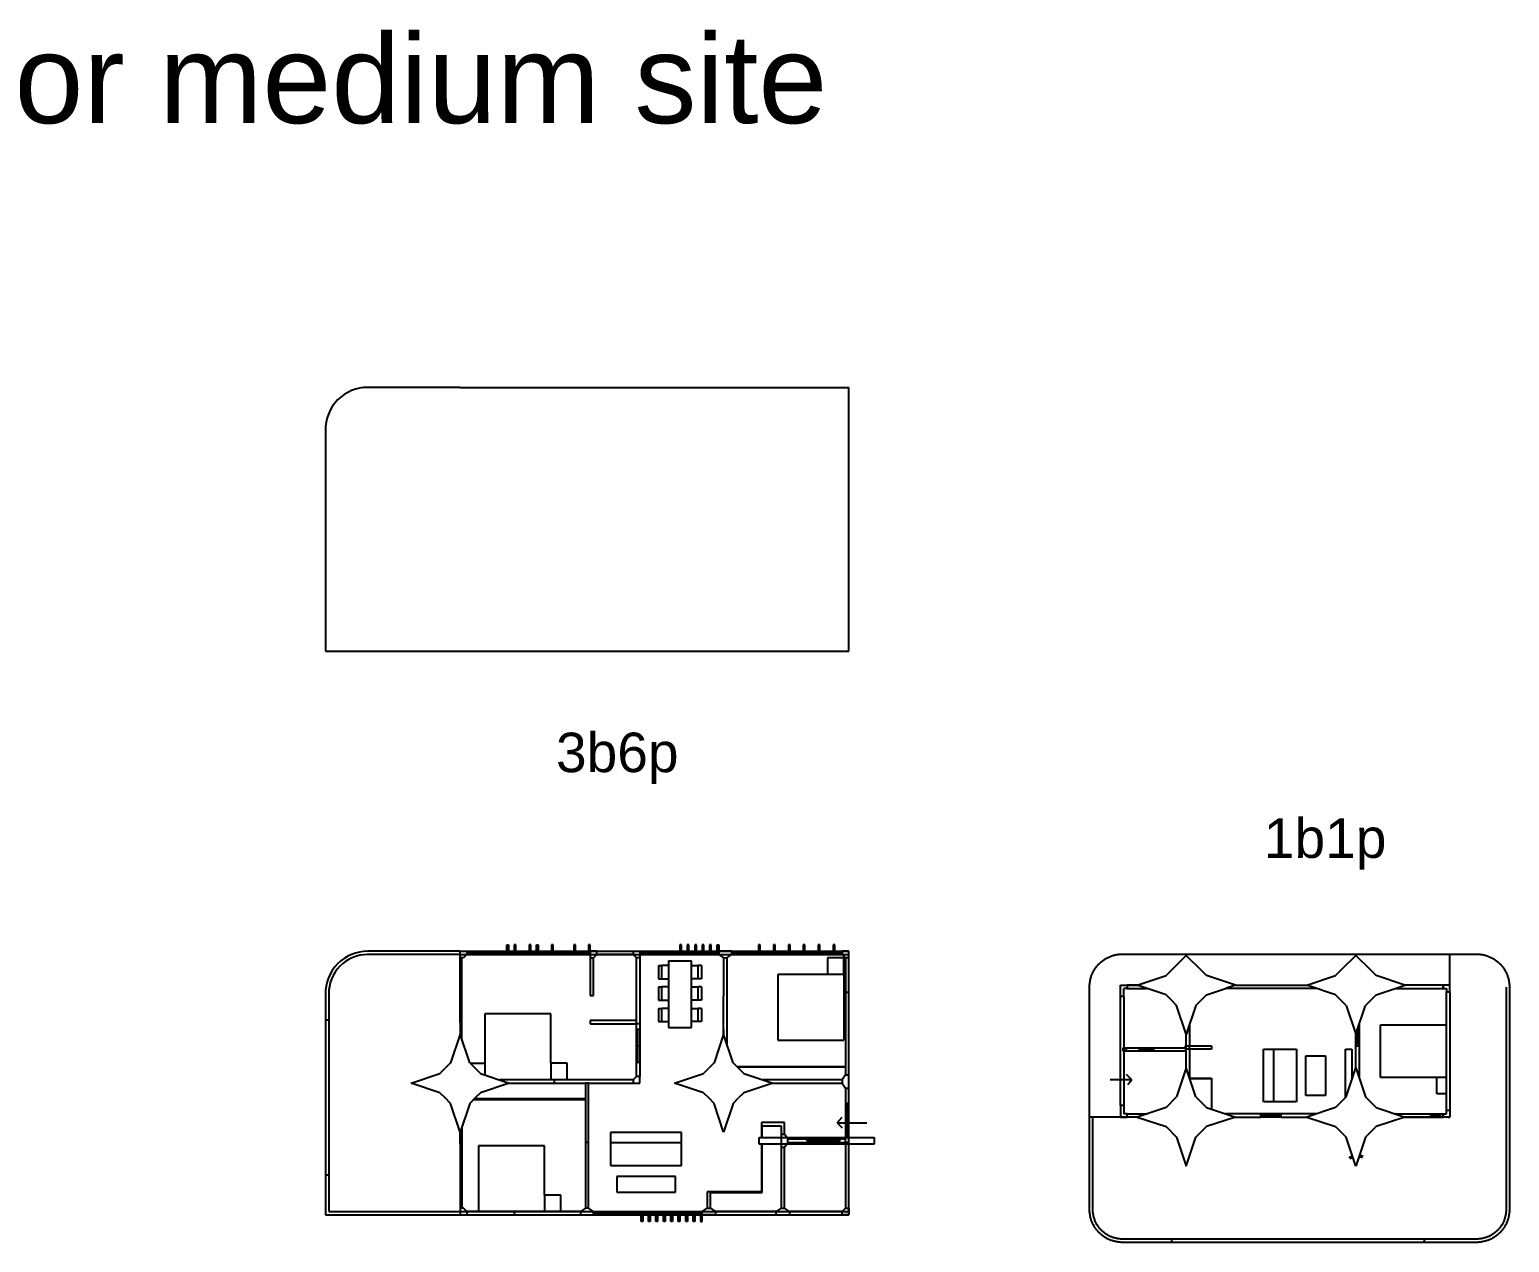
# Model space of a CAD drawing. Header units: metres. Extents: x -79796 to 428529, y -36333 to 94467.
# Drawn here: x -13062 to 31879, y 57660 to 94467 of the extents above; entities that cross this region are included whole.
import ezdxf

# ---------------------------------------------------------------- set-up
doc = ezdxf.new("R2010")
doc.units = ezdxf.units.M
for name, color, linetype, true_color in [('Make2D$Visible$ClippingPlaneIntersections$columns', 1, 'Continuous', 0xff0000), ('Make2D$Visible$ClippingPlaneIntersections$glasses', 4, 'Continuous', 0x00ffff), ('Make2D$Visible$Curves$balconies', 2, 'Continuous', 0xffff00), ('Make2D$Visible$Curves$floors', 3, 'Continuous', 0x00ff00), ('Make2D$Visible$Curves$glasses', 4, 'Continuous', 0x00ffff), ('slabs', 5, 'Continuous', 0x0000ff)]:
    doc.layers.add(name, color=color, linetype=linetype, true_color=true_color)
doc.layers.add('Make2D$Visible$ClippingPlaneIntersections$Default', color=7, linetype='Continuous')
doc.layers.add('Make2D$Visible$Curves$Default', color=7, linetype='Continuous')
doc.styles.add('Default', font='arial.ttf')

# ---------------------------------------------------------------- blocks, each defined once
blk = doc.blocks.new('ww')
at = {"color": 0, "linetype": 'ByBlock', "lineweight": -2}
for q in [(-2788, 83607), (11816, 83607)]:
    blk.add_line((16, 83607), q, dxfattribs=at)
blk.add_arc((-2800, 82330), 1277, 89.4442, 181.3146, dxfattribs=at)
at = {"layer": 'slabs'}
for points in [[(11816, 75607), (11816, 83607)], [(-3977, 82793), (-3977, 82792)], [(-3977, 82792), (-3977, 82791)], [(-4077, 82301), (-4077, 75607)], [(-4077, 75607), (11816, 75607)]]:
    blk.add_lwpolyline(points, dxfattribs=at)
blk = doc.blocks.new('SLABE NEW 2-flat-5')
at = {"color": 0, "linetype": 'ByBlock', "lineweight": -2}
for p, q in [((1514154, 956840), (1511326, 956840)), ((1514154, 956940), (1511350, 956940)), ((1514154, 956940), (1525954, 956940)), ((1514154, 956840), (1525954, 956840)), ((1510061, 954856), (1510161, 954856)), ((1510061, 950153), (1510161, 950153))]:
    blk.add_line(p, q, dxfattribs=at)
for radius in [1277, 1177]:
    blk.add_arc((1511338, 955663), radius, 89.4442, 181.3146, dxfattribs=at)
at = {"layer": 'slabs'}
for points in [[(1525954, 948940), (1525954, 956940)], [(1510161, 956125), (1510161, 956124)], [(1510161, 956124), (1510161, 956124)], [(1510061, 955633), (1510061, 948940)], [(1510161, 955691), (1510161, 949040)], [(1510061, 948940), (1525954, 948940)], [(1510161, 949040), (1525954, 949040)]]:
    blk.add_lwpolyline(points, dxfattribs=at)
blk = doc.blocks.new('3B6P-flat-11')
at = {"color": 0, "linetype": 'Continuous', "lineweight": -2}
for q in [(1525754, 951904), (1526501, 951733), (1525752, 951586)]:
    blk.add_line((1525600, 951733), q, dxfattribs=at)
at = {"layer": 'Make2D$Visible$ClippingPlaneIntersections$columns'}
for p, q in [((1514154, 954429), (1513862, 953555)), ((1514446, 953555), (1514154, 954429)), ((1522154, 954429), (1521863, 953555)), ((1522446, 953555), (1522154, 954429)), ((1512664, 952940), (1513539, 953231)), ((1513539, 953231), (1513701, 953393)), ((1513862, 953555), (1513701, 953393)), ((1514446, 953555), (1514607, 953393)), ((1514769, 953231), (1514607, 953393)), ((1514769, 953231), (1515644, 952940)), ((1520665, 952940), (1521539, 953231)), ((1521539, 953231), (1521701, 953393)), ((1521863, 953555), (1521701, 953393)), ((1522446, 953555), (1522607, 953393)), ((1522769, 953231), (1522607, 953393)), ((1522769, 953231), (1523644, 952940)), ((1513539, 952648), (1512664, 952940)), ((1515644, 952940), (1514769, 952648)), ((1521539, 952648), (1520665, 952940)), ((1523644, 952940), (1522769, 952648)), ((1513539, 952648), (1513701, 952487)), ((1513862, 952325), (1513701, 952487)), ((1514154, 951450), (1513862, 952325)), ((1514446, 952325), (1514154, 951450)), ((1514446, 952325), (1514607, 952487)), ((1514769, 952648), (1514607, 952487)), ((1521539, 952648), (1521701, 952487)), ((1521863, 952325), (1521701, 952487)), ((1522154, 951450), (1521863, 952325)), ((1522446, 952325), (1522154, 951450)), ((1522446, 952325), (1522607, 952487)), ((1522769, 952648), (1522607, 952487))]:
    blk.add_line(p, q, dxfattribs=at)
at = {"layer": 'Make2D$Visible$ClippingPlaneIntersections$Default'}
for p, q in [((1514154, 956940), (1514354, 956940)), ((1514154, 956740), (1514154, 956940)), ((1514354, 956840), (1514254, 956740)), ((1514354, 956940), (1514354, 956840)), ((1515567, 957140), (1515617, 957140)), ((1515567, 956890), (1515567, 957140)), ((1515617, 957140), (1515617, 956890)), ((1515793, 957140), (1515793, 956890)), ((1515843, 957140), (1515793, 957140)), ((1515843, 956890), (1515843, 957140)), ((1516245, 957140), (1516245, 956890)), ((1516295, 957140), (1516245, 957140)), ((1516295, 956890), (1516295, 957140)), ((1516471, 957140), (1516521, 957140)), ((1516471, 956890), (1516471, 957140)), ((1516521, 957140), (1516521, 956890)), ((1516924, 957140), (1516924, 956890)), ((1516974, 957140), (1516924, 957140)), ((1516974, 956890), (1516974, 957140)), ((1517602, 957140), (1517602, 956890)), ((1517652, 957140), (1517602, 957140)), ((1517652, 956890), (1517652, 957140)), ((1518054, 957140), (1518054, 956890)), ((1518104, 957140), (1518054, 957140)), ((1518104, 956940), (1518104, 957140)), ((1518104, 956940), (1518104, 956740)), ((1518304, 956940), (1518104, 956940)), ((1518204, 956740), (1518304, 956840)), ((1518304, 956940), (1519404, 956940)), ((1518304, 956940), (1518304, 956940)), ((1518304, 956840), (1518304, 956940)), ((1519404, 956840), (1518304, 956840)), ((1519404, 956940), (1519404, 956840)), ((1519404, 956940), (1519604, 956940)), ((1519504, 956740), (1519404, 956840)), ((1519604, 956940), (1519604, 956740)), ((1520824, 957140), (1520824, 956890)), ((1520874, 957140), (1520824, 957140)), ((1520824, 956890), (1520874, 956890)), ((1520874, 956890), (1520874, 957140)), ((1521050, 957140), (1521050, 956890)), ((1521100, 957140), (1521050, 957140)), ((1521050, 956890), (1521100, 956890)), ((1521100, 956890), (1521100, 957140)), ((1521276, 957140), (1521276, 956890)), ((1521326, 957140), (1521276, 957140)), ((1521276, 956890), (1521326, 956890)), ((1521326, 956890), (1521326, 957140)), ((1521502, 957140), (1521502, 956890)), ((1521552, 957140), (1521502, 957140)), ((1521502, 956890), (1521552, 956890)), ((1521552, 956890), (1521552, 957140)), ((1521728, 957140), (1521728, 956890)), ((1521778, 957140), (1521728, 957140)), ((1521728, 956890), (1521778, 956890)), ((1521778, 956890), (1521778, 957140)), ((1521954, 957140), (1522004, 957140)), ((1521954, 956890), (1521954, 957140)), ((1522004, 956890), (1521954, 956890)), ((1522004, 957140), (1522004, 956940)), ((1522004, 956940), (1522004, 956840)), ((1522404, 956940), (1522004, 956940)), ((1522004, 956840), (1522154, 956740)), ((1522254, 956740), (1522404, 956840)), ((1522404, 956840), (1522404, 956940)), ((1523217, 957140), (1523217, 956890)), ((1523267, 957140), (1523217, 957140)), ((1523217, 956890), (1523267, 956890)), ((1523267, 956890), (1523267, 957140)), ((1523669, 957140), (1523669, 956890)), ((1523719, 957140), (1523669, 957140)), ((1523669, 956890), (1523719, 956890)), ((1523719, 956890), (1523719, 957140)), ((1524121, 957140), (1524121, 956890)), ((1524171, 957140), (1524121, 957140)), ((1524121, 956890), (1524171, 956890)), ((1524171, 956890), (1524171, 957140)), ((1524573, 957140), (1524573, 956890)), ((1524623, 957140), (1524573, 957140)), ((1524573, 956890), (1524623, 956890)), ((1524623, 956890), (1524623, 957140)), ((1525026, 957140), (1525026, 956890)), ((1525076, 957140), (1525026, 957140)), ((1525026, 956890), (1525076, 956890)), ((1525076, 956890), (1525076, 957140)), ((1525478, 957140), (1525478, 956890)), ((1525528, 957140), (1525478, 957140)), ((1525478, 956890), (1525528, 956890)), ((1525528, 956890), (1525528, 957140)), ((1525954, 956940), (1525754, 956940)), ((1525754, 956940), (1525754, 956840)), ((1525754, 956840), (1525854, 956740)), ((1525954, 956740), (1525954, 956940)), ((1514254, 956740), (1514154, 956740)), ((1518104, 956740), (1518104, 955602)), ((1518104, 956740), (1518204, 956740)), ((1518204, 955602), (1518204, 956740)), ((1519504, 954740), (1519504, 956740)), ((1519604, 956740), (1519504, 956740)), ((1519604, 956740), (1519604, 954740)), ((1522154, 954429), (1522155, 956740)), ((1522154, 956740), (1522155, 956740)), ((1522155, 956740), (1522254, 956740)), ((1522155, 956740), (1522254, 956740)), ((1522254, 956740), (1522254, 954129)), ((1525854, 956740), (1525854, 955690)), ((1525954, 956740), (1525854, 956740)), ((1525954, 955690), (1525954, 956740)), ((1518104, 955602), (1518204, 955602)), ((1525854, 955690), (1525854, 953190)), ((1525954, 955690), (1525854, 955690)), ((1525954, 953190), (1525954, 955690)), ((1518104, 954840), (1518104, 954740)), ((1519504, 954840), (1518104, 954840)), ((1518104, 954740), (1519504, 954740)), ((1519504, 953140), (1519504, 954740)), ((1519604, 954740), (1519504, 954740)), ((1519604, 954740), (1519604, 953140)), ((1522559, 953441), (1522914, 953441)), ((1522914, 953421), (1522579, 953421)), ((1522914, 953441), (1522914, 953421)), ((1522914, 953441), (1523522, 953441)), ((1523522, 953421), (1522914, 953421)), ((1523522, 953441), (1524105, 953441)), ((1524105, 953421), (1523522, 953421)), ((1524105, 953441), (1524688, 953441)), ((1524105, 953441), (1524105, 953421)), ((1524688, 953421), (1524105, 953421)), ((1524688, 953441), (1525270, 953441)), ((1524688, 953441), (1524688, 953421)), ((1525270, 953421), (1524688, 953421)), ((1525270, 953441), (1525853, 953441)), ((1525270, 953441), (1525270, 953421)), ((1525853, 953421), (1525270, 953421)), ((1517005, 953040), (1515344, 953040)), ((1515644, 952940), (1517005, 952940)), ((1517005, 953040), (1517005, 952940)), ((1519404, 953040), (1517005, 953040)), ((1517005, 952940), (1517954, 952940)), ((1517954, 952940), (1517954, 951140)), ((1518054, 952940), (1517954, 952940)), ((1518054, 951140), (1518054, 952940)), ((1518054, 952940), (1519404, 952940)), ((1519504, 953140), (1519404, 953040)), ((1519404, 953040), (1519404, 952940)), ((1519404, 952940), (1519604, 952940)), ((1519604, 953140), (1519504, 953140)), ((1519604, 952940), (1519604, 953140)), ((1525754, 953040), (1523344, 953040)), ((1523643, 952940), (1525754, 952940)), ((1525854, 953190), (1525754, 953040)), ((1525754, 953040), (1525754, 952940)), ((1525754, 952940), (1525854, 952790)), ((1525854, 953190), (1525954, 953190)), ((1525854, 952790), (1525954, 952790)), ((1525854, 952790), (1525854, 951240)), ((1525954, 952790), (1525954, 953190)), ((1525954, 951140), (1525954, 952790)), ((1514561, 952440), (1514915, 952440)), ((1514915, 952460), (1514581, 952460)), ((1514915, 952460), (1514915, 952440)), ((1515523, 952460), (1514915, 952460)), ((1514915, 952440), (1515523, 952440)), ((1515523, 952460), (1515523, 952440)), ((1516131, 952460), (1515523, 952460)), ((1515523, 952440), (1516131, 952440)), ((1516131, 952460), (1516131, 952440)), ((1516739, 952460), (1516131, 952460)), ((1516131, 952440), (1516739, 952440)), ((1516739, 952460), (1516739, 952440)), ((1517346, 952460), (1516739, 952460)), ((1516739, 952440), (1517346, 952440)), ((1517346, 952460), (1517346, 952440)), ((1517954, 952460), (1517346, 952460)), ((1517346, 952440), (1517954, 952440)), ((1523304, 951740), (1523304, 951640)), ((1524004, 951740), (1523304, 951740)), ((1523304, 951640), (1523904, 951640)), ((1523904, 951640), (1523904, 951390)), ((1524004, 951390), (1524004, 951740)), ((1517954, 951140), (1517954, 949140)), ((1518054, 951140), (1517954, 951140)), ((1518054, 949140), (1518054, 951140)), ((1523228, 951291), (1526730, 951291)), ((1523228, 951089), (1523228, 951291)), ((1526730, 951089), (1523228, 951089)), ((1523904, 951390), (1524004, 951390)), ((1523904, 951390), (1523904, 950990)), ((1523904, 950990), (1524004, 950990)), ((1523904, 950990), (1523904, 949140)), ((1524104, 951240), (1524004, 951390)), ((1524004, 950990), (1524104, 951140)), ((1524004, 949140), (1524004, 950990)), ((1525854, 951240), (1524104, 951240)), ((1524104, 951140), (1524104, 951240)), ((1524104, 951140), (1525854, 951140)), ((1525854, 951140), (1525854, 951240)), ((1525854, 951140), (1525854, 949140)), ((1525954, 951140), (1525854, 951140)), ((1525954, 949140), (1525954, 951140)), ((1526730, 951291), (1526730, 951089)), ((1521654, 949640), (1521654, 949140)), ((1521754, 949640), (1521654, 949640)), ((1521754, 949140), (1521754, 949640)), ((1514254, 949140), (1514154, 949140)), ((1514154, 949140), (1514154, 948940)), ((1514154, 948940), (1514354, 948940)), ((1514354, 949040), (1514254, 949140)), ((1514354, 949040), (1514354, 948940)), ((1515804, 949040), (1514354, 949040)), ((1514354, 948940), (1515804, 948940)), ((1515804, 948940), (1515804, 949040)), ((1517804, 949040), (1515804, 949040)), ((1515804, 948940), (1517804, 948940)), ((1517954, 949140), (1517804, 949040)), ((1517804, 949040), (1517804, 948940)), ((1517804, 948940), (1518204, 948940)), ((1518054, 949140), (1517954, 949140)), ((1518204, 949040), (1518054, 949140)), ((1518204, 948940), (1518204, 949040)), ((1519645, 948740), (1519645, 948990)), ((1519695, 948740), (1519645, 948740)), ((1519695, 948990), (1519695, 948740)), ((1519871, 948740), (1519871, 948990)), ((1519921, 948740), (1519871, 948740)), ((1519921, 948990), (1519921, 948740)), ((1520097, 948740), (1520097, 948990)), ((1520147, 948740), (1520097, 948740)), ((1520147, 948990), (1520147, 948740)), ((1520323, 948740), (1520323, 948990)), ((1520373, 948740), (1520323, 948740)), ((1520373, 948990), (1520373, 948740)), ((1520550, 948740), (1520550, 948990)), ((1520550, 948990), (1520600, 948990)), ((1520600, 948740), (1520550, 948740)), ((1520600, 948990), (1520600, 948740)), ((1520776, 948740), (1520776, 948990)), ((1520826, 948740), (1520776, 948740)), ((1520826, 948990), (1520826, 948740)), ((1521002, 948740), (1521002, 948990)), ((1521002, 948990), (1521052, 948990)), ((1521052, 948740), (1521002, 948740)), ((1521052, 948990), (1521052, 948740)), ((1521228, 948740), (1521228, 948990)), ((1521278, 948740), (1521228, 948740)), ((1521278, 948990), (1521278, 948740)), ((1521454, 948990), (1521454, 948740)), ((1521454, 948740), (1521504, 948740)), ((1521504, 949040), (1521654, 949140)), ((1521504, 948940), (1521504, 949040)), ((1521504, 948740), (1521504, 948940)), ((1521904, 948940), (1521504, 948940)), ((1521654, 949140), (1521754, 949140)), ((1521754, 949140), (1521904, 949040)), ((1523754, 949040), (1521904, 949040)), ((1521904, 949040), (1521904, 948940)), ((1521904, 948940), (1523754, 948940)), ((1523904, 949140), (1523754, 949040)), ((1523754, 948940), (1523754, 949040)), ((1523754, 948940), (1524154, 948940)), ((1523904, 949140), (1524004, 949140)), ((1524154, 949040), (1524004, 949140)), ((1524154, 949040), (1524154, 948940)), ((1525754, 949040), (1524154, 949040)), ((1524154, 948940), (1525754, 948940)), ((1525754, 949040), (1525854, 949140)), ((1525754, 948940), (1525754, 949040)), ((1525954, 948940), (1525754, 948940)), ((1525854, 949140), (1525954, 949140)), ((1525954, 949140), (1525954, 948940))]:
    blk.add_line(p, q, dxfattribs=at)
at = {"layer": 'Make2D$Visible$ClippingPlaneIntersections$glasses'}
for p, q in [((1518104, 956890), (1514354, 956890)), ((1514354, 956890), (1514354, 956840)), ((1514354, 956840), (1518104, 956840)), ((1520824, 956890), (1519604, 956890)), ((1519604, 956840), (1522004, 956840)), ((1521050, 956890), (1520874, 956890)), ((1521276, 956890), (1521100, 956890)), ((1521502, 956890), (1521326, 956890)), ((1521728, 956890), (1521552, 956890)), ((1521954, 956890), (1521778, 956890)), ((1523217, 956890), (1522404, 956890)), ((1522404, 956840), (1525754, 956840)), ((1523669, 956890), (1523267, 956890)), ((1524121, 956890), (1523719, 956890)), ((1524573, 956890), (1524171, 956890)), ((1525026, 956890), (1524623, 956890)), ((1525478, 956890), (1525076, 956890)), ((1525754, 956890), (1525528, 956890)), ((1514154, 956440), (1514154, 956740)), ((1514154, 956152), (1514154, 956440)), ((1514204, 956440), (1514204, 956740)), ((1514204, 956152), (1514204, 956440)), ((1514154, 955840), (1514154, 956152)), ((1514204, 955840), (1514204, 956152)), ((1514154, 955540), (1514154, 955840)), ((1514154, 955240), (1514154, 955540)), ((1514204, 955540), (1514204, 955840)), ((1514204, 955240), (1514204, 955540)), ((1514154, 954940), (1514154, 955240)), ((1514204, 954940), (1514204, 955240)), ((1514154, 954775), (1514154, 954940)), ((1514154, 954775), (1514204, 954775)), ((1514154, 954775), (1514154, 954429)), ((1514204, 954775), (1514204, 954940)), ((1514204, 954279), (1514204, 954775)), ((1514154, 951105), (1514154, 951450)), ((1514204, 951600), (1514204, 951105)), ((1514154, 951105), (1514154, 950940)), ((1514154, 951105), (1514204, 951105)), ((1514204, 951105), (1514204, 950940)), ((1514154, 950940), (1514154, 950640)), ((1514154, 950640), (1514154, 950340)), ((1514204, 950940), (1514204, 950640)), ((1514204, 950640), (1514204, 950340)), ((1514154, 950340), (1514154, 950040)), ((1514204, 950340), (1514204, 950040)), ((1514154, 950040), (1514154, 949727)), ((1514154, 949727), (1514154, 949440)), ((1514204, 950040), (1514204, 949727)), ((1514204, 949727), (1514204, 949440)), ((1514154, 949440), (1514154, 949140)), ((1514204, 949440), (1514204, 949140)), ((1518204, 949040), (1521504, 949040)), ((1520550, 948990), (1518204, 948990)), ((1521002, 948990), (1520600, 948990)), ((1521504, 948990), (1521052, 948990))]:
    blk.add_line(p, q, dxfattribs=at)
at = {"layer": 'Make2D$Visible$Curves$balconies'}
for p, q in [((1515617, 956940), (1515793, 956940)), ((1516521, 956940), (1516924, 956940)), ((1517602, 956940), (1517602, 956940)), ((1517652, 956940), (1518054, 956940)), ((1519404, 956940), (1519404, 956940)), ((1521100, 956940), (1521276, 956940)), ((1521552, 956940), (1521728, 956940)), ((1521778, 956940), (1521954, 956940)), ((1522004, 956940), (1523217, 956940))]:
    blk.add_line(p, q, dxfattribs=at)
at = {"layer": 'Make2D$Visible$Curves$Default'}
for p, q in [((1520179, 956507), (1520179, 956107)), ((1520179, 956507), (1520279, 956507)), ((1520479, 956507), (1520279, 956507)), ((1520279, 956107), (1520279, 956507)), ((1520479, 956648), (1520479, 954631)), ((1520479, 956648), (1521179, 956648)), ((1521179, 954631), (1521179, 956648)), ((1521179, 956507), (1521379, 956507)), ((1521479, 956507), (1521379, 956507)), ((1521379, 956107), (1521379, 956507)), ((1521479, 956507), (1521479, 956107)), ((1525304, 956740), (1525304, 956240)), ((1525804, 956740), (1525304, 956740)), ((1525804, 956240), (1525804, 956740)), ((1520179, 956107), (1520279, 956107)), ((1520279, 956107), (1520479, 956107)), ((1521379, 956107), (1521179, 956107)), ((1521479, 956107), (1521379, 956107)), ((1525804, 956240), (1523804, 956240)), ((1523804, 956240), (1523804, 954240)), ((1525804, 956240), (1525804, 954240)), ((1520179, 955857), (1520179, 955457)), ((1520179, 955857), (1520279, 955857)), ((1520179, 955457), (1520279, 955457)), ((1520479, 955857), (1520279, 955857)), ((1520279, 955457), (1520279, 955857)), ((1520279, 955457), (1520479, 955457)), ((1521179, 955857), (1521379, 955857)), ((1521379, 955457), (1521179, 955457)), ((1521479, 955857), (1521379, 955857)), ((1521379, 955457), (1521379, 955857)), ((1521479, 955457), (1521379, 955457)), ((1521479, 955857), (1521479, 955457)), ((1514905, 955040), (1514905, 953186)), ((1516905, 955040), (1514905, 955040)), ((1516905, 953540), (1516905, 955040)), ((1520179, 955207), (1520179, 954807)), ((1520179, 955207), (1520279, 955207)), ((1520479, 955207), (1520279, 955207)), ((1520279, 954807), (1520279, 955207)), ((1521179, 955207), (1521379, 955207)), ((1521479, 955207), (1521379, 955207)), ((1521379, 954807), (1521379, 955207)), ((1521479, 955207), (1521479, 954807)), ((1519542, 954563), (1519504, 954563)), ((1519604, 954563), (1519542, 954563)), ((1519542, 954563), (1519542, 954063)), ((1520179, 954807), (1520279, 954807)), ((1520279, 954807), (1520479, 954807)), ((1520479, 954631), (1521179, 954631)), ((1521379, 954807), (1521179, 954807)), ((1521479, 954807), (1521379, 954807)), ((1522154, 954562), (1522154, 954562)), ((1522154, 954562), (1522154, 954429)), ((1523804, 954240), (1525804, 954240)), ((1519604, 954063), (1519542, 954063)), ((1519542, 954063), (1519542, 953563)), ((1514461, 953540), (1514905, 953540)), ((1516905, 953540), (1516905, 953040)), ((1517405, 953540), (1516905, 953540)), ((1517405, 953040), (1517405, 953540)), ((1519504, 953563), (1519542, 953563)), ((1519604, 953563), (1519542, 953563)), ((1524105, 953441), (1524105, 953421)), ((1524688, 953441), (1524688, 953421)), ((1525270, 953441), (1525270, 953421)), ((1525854, 952317), (1525892, 952317)), ((1525954, 952317), (1525892, 952317)), ((1525892, 951817), (1525892, 952317)), ((1518714, 951440), (1518714, 951140)), ((1520874, 951440), (1518714, 951440)), ((1520874, 951140), (1520874, 951440)), ((1523304, 951640), (1523304, 951291)), ((1523324, 951291), (1523324, 951640)), ((1525954, 951817), (1525892, 951817)), ((1525892, 951317), (1525892, 951817)), ((1514709, 951040), (1514709, 949040)), ((1516709, 951040), (1514709, 951040)), ((1516709, 949540), (1516709, 951040)), ((1518714, 951140), (1519514, 951140)), ((1518714, 951140), (1518714, 950440)), ((1519514, 951140), (1520874, 951140)), ((1520874, 950440), (1520874, 951140)), ((1523304, 951089), (1523304, 950630)), ((1523324, 949620), (1523324, 951089)), ((1524677, 951240), (1524677, 951177)), ((1525177, 951177), (1524677, 951177)), ((1525177, 951240), (1525177, 951177)), ((1525677, 951177), (1525177, 951177)), ((1525677, 951240), (1525677, 951177)), ((1525954, 951317), (1525892, 951317)), ((1523304, 950630), (1523304, 950125)), ((1523324, 950630), (1523304, 950630)), ((1518714, 950440), (1519514, 950440)), ((1518914, 950103), (1518914, 949629)), ((1520694, 950103), (1518914, 950103)), ((1519514, 950440), (1520874, 950440)), ((1520694, 949629), (1520694, 950103)), ((1523304, 950125), (1523304, 949620)), ((1523324, 950125), (1523304, 950125)), ((1518914, 949629), (1519514, 949629)), ((1519514, 949629), (1520694, 949629)), ((1522271, 949640), (1521754, 949640)), ((1521754, 949620), (1523324, 949620)), ((1522788, 949640), (1522271, 949640)), ((1523304, 949640), (1522788, 949640)), ((1516709, 949540), (1516709, 949040)), ((1517209, 949540), (1516709, 949540)), ((1517209, 949040), (1517209, 949540))]:
    blk.add_line(p, q, dxfattribs=at)
at = {"layer": 'Make2D$Visible$Curves$floors'}
for p, q in [((1514354, 956940), (1515567, 956940)), ((1515843, 956940), (1516245, 956940)), ((1516295, 956940), (1516471, 956940)), ((1516974, 956940), (1517602, 956940)), ((1519604, 956940), (1520824, 956940)), ((1520874, 956940), (1521050, 956940)), ((1521326, 956940), (1521502, 956940)), ((1521552, 956940), (1521552, 956940)), ((1523267, 956940), (1523669, 956940)), ((1523719, 956940), (1524121, 956940)), ((1524171, 956940), (1524573, 956940)), ((1524623, 956940), (1525026, 956940)), ((1525076, 956940), (1525478, 956940)), ((1525528, 956940), (1525754, 956940)), ((1519645, 948940), (1518204, 948940)), ((1519871, 948940), (1519695, 948940)), ((1520097, 948940), (1519921, 948940)), ((1520323, 948940), (1520147, 948940)), ((1520550, 948940), (1520373, 948940)), ((1520776, 948940), (1520600, 948940)), ((1521002, 948940), (1520826, 948940)), ((1521228, 948940), (1521052, 948940)), ((1521454, 948940), (1521278, 948940))]:
    blk.add_line(p, q, dxfattribs=at)
at = {"layer": 'Make2D$Visible$Curves$glasses'}
for p, q in [((1514204, 956440), (1514154, 956440)), ((1514204, 956140), (1514154, 956140)), ((1514204, 955840), (1514154, 955840)), ((1514154, 955540), (1514204, 955540)), ((1514204, 955240), (1514154, 955240)), ((1514154, 954940), (1514204, 954940))]:
    blk.add_line(p, q, dxfattribs=at)
blk = doc.blocks.new('1B2P-flat-3-flat-1')
at = {"color": 0, "linetype": 'Continuous', "lineweight": -2}
for q in [(1562255, -952282), (1562750, -952125), (1562783, -952436)]:
    blk.add_line((1562912, -952282), q, dxfattribs=at)
at = {"layer": 'Make2D$Visible$ClippingPlaneIntersections$columns'}
for p, q in [((1564109, -948963), (1564562, -948509)), ((1564562, -948509), (1565015, -948963)), ((1569712, -948509), (1569259, -948963)), ((1570165, -948963), (1569712, -948509)), ((1563072, -949416), (1563947, -949124)), ((1563947, -949124), (1564109, -948963)), ((1565015, -948963), (1565177, -949124)), ((1566052, -949416), (1565177, -949124)), ((1568222, -949416), (1569097, -949124)), ((1569259, -948963), (1569097, -949124)), ((1570327, -949124), (1570165, -948963)), ((1571202, -949416), (1570327, -949124)), ((1563947, -949707), (1563072, -949416)), ((1565177, -949707), (1565752, -949516)), ((1569097, -949707), (1568222, -949416)), ((1570327, -949707), (1570902, -949516)), ((1570902, -949516), (1571202, -949416)), ((1563947, -949707), (1564109, -949869)), ((1564109, -949869), (1564270, -950031)), ((1564562, -950905), (1564270, -950031)), ((1564854, -950031), (1564562, -950905)), ((1564854, -950031), (1565015, -949869)), ((1565015, -949869), (1565177, -949707)), ((1569259, -949869), (1569097, -949707)), ((1569420, -950031), (1569259, -949869)), ((1569420, -950031), (1569712, -950905)), ((1569712, -950905), (1570004, -950031)), ((1570165, -949869), (1570004, -950031)), ((1570327, -949707), (1570165, -949869)), ((1564562, -951926), (1564270, -952801)), ((1564854, -952801), (1564562, -951926)), ((1569420, -952801), (1569712, -951926)), ((1569712, -951926), (1570004, -952801)), ((1563947, -953124), (1563072, -953416)), ((1563947, -953124), (1564270, -952801)), ((1564854, -952801), (1565177, -953124)), ((1565177, -953124), (1566052, -953416)), ((1569097, -953124), (1568222, -953416)), ((1569420, -952801), (1569097, -953124)), ((1570327, -953124), (1570004, -952801)), ((1570327, -953124), (1571202, -953416)), ((1563072, -953416), (1563947, -953707)), ((1566052, -953416), (1565177, -953707)), ((1568222, -953416), (1569097, -953707)), ((1571202, -953416), (1570327, -953707)), ((1563947, -953707), (1564270, -954031)), ((1564270, -954031), (1564562, -954905)), ((1564562, -954905), (1564854, -954031)), ((1564854, -954031), (1565177, -953707)), ((1569420, -954031), (1569097, -953707)), ((1569712, -954905), (1569420, -954031)), ((1570004, -954031), (1569712, -954905)), ((1570327, -953707), (1570004, -954031))]:
    blk.add_line(p, q, dxfattribs=at)
at = {"layer": 'Make2D$Visible$ClippingPlaneIntersections$Default'}
for p, q in [((1562562, -949416), (1562762, -949416)), ((1562562, -949762), (1562562, -949416)), ((1562662, -949762), (1562662, -949516)), ((1562762, -949516), (1562662, -949516)), ((1562762, -949416), (1562762, -949516)), ((1563072, -949416), (1562762, -949416)), ((1562762, -949516), (1563372, -949516)), ((1563372, -949516), (1563072, -949416)), ((1566052, -949416), (1565752, -949516)), ((1568522, -949516), (1565752, -949516)), ((1566052, -949416), (1568222, -949416)), ((1568222, -949416), (1568222, -949416)), ((1570902, -949516), (1571201, -949416)), ((1570902, -949516), (1572362, -949516)), ((1572362, -949415), (1571201, -949416)), ((1572362, -949516), (1572362, -949415)), ((1572362, -949415), (1572362, -949516)), ((1572562, -949415), (1572362, -949415)), ((1572362, -949516), (1572462, -949516)), ((1572462, -949516), (1572462, -949616)), ((1572562, -949616), (1572562, -949415)), ((1562662, -949762), (1562562, -949762)), ((1562562, -953069), (1562562, -949762)), ((1562662, -949762), (1562662, -953069)), ((1572462, -953216), (1572462, -949616)), ((1572462, -949616), (1572562, -949616)), ((1572562, -949616), (1572562, -953216)), ((1564562, -951926), (1564562, -950905)), ((1564662, -950605), (1564662, -951253)), ((1569712, -951926), (1569712, -950905)), ((1569812, -950605), (1569812, -952226)), ((1562643, -951316), (1564543, -951316)), ((1562643, -951416), (1562643, -951316)), ((1564543, -951316), (1564543, -951416)), ((1564662, -951253), (1565323, -951253)), ((1564662, -951353), (1564662, -951253)), ((1564662, -951353), (1564662, -952226)), ((1565323, -951353), (1564662, -951353)), ((1565323, -951253), (1565323, -951353)), ((1564543, -951416), (1562643, -951416)), ((1564664, -952233), (1565323, -952233)), ((1565323, -952253), (1564671, -952253)), ((1565323, -952233), (1565323, -952253)), ((1562562, -953069), (1562562, -953416)), ((1562662, -953069), (1562562, -953069)), ((1562662, -953069), (1562662, -953315)), ((1562562, -953416), (1562762, -953416)), ((1562762, -953315), (1562662, -953315)), ((1562762, -953416), (1562762, -953315)), ((1562762, -953316), (1563372, -953316)), ((1563072, -953416), (1562762, -953416)), ((1572362, -953316), (1572462, -953316)), ((1572362, -953416), (1572362, -953316)), ((1572562, -953416), (1572362, -953416)), ((1572462, -953316), (1572462, -953216)), ((1572562, -953216), (1572462, -953216)), ((1572562, -953216), (1572562, -953416))]:
    blk.add_line(p, q, dxfattribs=at)
for centre, radius, start, end in [((1702109, -995702), 144656, 161.83538, 161.96287), ((1707272, -995706), 144670, 161.83543, 161.96286)]:
    blk.add_arc(centre, radius, start, end, dxfattribs=at)
at = {"layer": 'Make2D$Visible$ClippingPlaneIntersections$glasses'}
for p, q in [((1566831, -953316), (1565752, -953316)), ((1566052, -953416), (1566831, -953416)), ((1566831, -953416), (1566831, -953316)), ((1567443, -953316), (1566831, -953316)), ((1567443, -953366), (1566831, -953366)), ((1567443, -953416), (1567443, -953316)), ((1568522, -953316), (1567443, -953316)), ((1567443, -953416), (1568222, -953416)), ((1570902, -953315), (1571982, -953315)), ((1570902, -953315), (1571201, -953416)), ((1571982, -953416), (1571201, -953416)), ((1571982, -953315), (1571982, -953416)), ((1571982, -953316), (1572281, -953316)), ((1571982, -953366), (1572281, -953366)), ((1572281, -953416), (1572281, -953315)), ((1572281, -953315), (1572362, -953315)), ((1572362, -953416), (1572281, -953416)), ((1572362, -953315), (1572362, -953416))]:
    blk.add_line(p, q, dxfattribs=at)
at = {"layer": 'Make2D$Visible$Curves$balconies'}
for p, q in [((1571202, -953416), (1572211, -953416)), ((1572211, -953416), (1572362, -953416)), ((1572512, -953416), (1572562, -953416))]:
    blk.add_line(p, q, dxfattribs=at)
for radius, start, end in [(450, 108.9528, 124.5793), (400, 109.0174, 124.5793), (400, 66.3179, 82.8729), (450, 66.3179, 81.6025)]:
    blk.add_arc((1569755, -955023), radius, start, end, dxfattribs=at)
at = {"layer": 'Make2D$Visible$Curves$Default'}
for p, q in [((1563072, -949416), (1563072, -949416)), ((1566052, -949416), (1566052, -949416)), ((1568222, -949416), (1568222, -949416)), ((1568522, -949516), (1568522, -949516)), ((1564614, -950753), (1564662, -950753)), ((1569731, -951253), (1569731, -950854)), ((1569793, -950753), (1569793, -950663)), ((1569793, -951253), (1569793, -950753)), ((1569793, -950753), (1569812, -950753)), ((1570462, -950616), (1572462, -950616)), ((1570462, -952216), (1570462, -950616)), ((1562743, -951416), (1562743, -951316)), ((1563143, -951416), (1563143, -951316)), ((1563143, -951366), (1563162, -951366)), ((1563162, -951316), (1563162, -951366)), ((1563162, -951366), (1563562, -951366)), ((1563543, -951366), (1563543, -951416)), ((1563562, -951316), (1563562, -951366)), ((1564543, -951253), (1564543, -951253)), ((1564543, -951253), (1564544, -951253)), ((1564543, -951316), (1564543, -951254)), ((1564662, -951353), (1564543, -951353)), ((1564544, -951253), (1564547, -951253)), ((1564547, -951253), (1564562, -951253)), ((1564562, -951253), (1564662, -951253)), ((1566912, -951359), (1567212, -951359)), ((1566912, -952959), (1566912, -951359)), ((1567212, -951359), (1567912, -951359)), ((1567212, -951359), (1567212, -952159)), ((1567912, -951359), (1567912, -952159)), ((1569393, -951359), (1569593, -951359)), ((1569393, -952829), (1569393, -951359)), ((1569593, -951359), (1569593, -952159)), ((1569712, -951253), (1569812, -951253)), ((1568193, -951559), (1568793, -951559)), ((1568193, -952759), (1568193, -951559)), ((1568793, -951559), (1568793, -952159)), ((1565323, -952253), (1565323, -953173)), ((1567212, -952159), (1567212, -952959)), ((1567912, -952159), (1567912, -952959)), ((1568793, -952159), (1568793, -952759)), ((1569593, -952159), (1569593, -952284)), ((1572462, -952216), (1570462, -952216)), ((1572167, -952709), (1572167, -952216)), ((1572462, -952709), (1572167, -952709)), ((1567212, -952959), (1566912, -952959)), ((1567912, -952959), (1567212, -952959)), ((1568793, -952759), (1568193, -952759))]:
    blk.add_line(p, q, dxfattribs=at)
at = {"layer": 'Make2D$Visible$Curves$Default', "extrusion": (0, 0, -1)}
blk.add_arc((-1564546, -951254), 3.74, 350.1223, 10.933, dxfattribs=at)
at = {"layer": 'Make2D$Visible$Curves$floors'}
for p, q in [((1562562, -949416), (1563072, -949416)), ((1563072, -953416), (1562562, -953416)), ((1567443, -953416), (1566831, -953416)), ((1572362, -953416), (1571201, -953416))]:
    blk.add_line(p, q, dxfattribs=at)
at = {"layer": 'Make2D$Visible$Curves$glasses'}
for p, q in [((1570902, -953315), (1570900, -953315)), ((1571201, -953416), (1571201, -953416))]:
    blk.add_line(p, q, dxfattribs=at)
blk = doc.blocks.new('SLAB 1 B 2P-flat-3-flat-1')
at = {"color": 0, "linetype": 'ByBlock', "lineweight": -2}
for p, q in [((1571699, -949415), (1571699, -948470)), ((1561699, -953416), (1560762, -953416)), ((1563250, -957120), (1563250, -957220)), ((1570919, -957120), (1570919, -957220))]:
    blk.add_line(p, q, dxfattribs=at)
at = {"layer": 'slabs'}
for points in [[(1560762, -949470), (1560762, -949447), (1560763, -949425), (1560764, -949402), (1560766, -949380), (1560768, -949357), (1560771, -949334), (1560775, -949311), (1560779, -949288), (1560783, -949264), (1560789, -949241), (1560794, -949218), (1560801, -949194), (1560808, -949171), (1560815, -949148), (1560823, -949125), (1560832, -949102), (1560842, -949079), (1560852, -949056), (1560862, -949033), (1560874, -949010), (1560886, -948988), (1560898, -948966), (1560911, -948944), (1560925, -948922), (1560939, -948901), (1560954, -948880), (1560970, -948860), (1560986, -948839), (1561002, -948819), (1561019, -948800), (1561037, -948781), (1561055, -948763), (1561073, -948744), (1561092, -948727), (1561112, -948710), (1561132, -948693), (1561152, -948677), (1561173, -948662), (1561194, -948647), (1561215, -948633), (1561236, -948619), (1561258, -948606), (1561280, -948593), (1561303, -948581), (1561325, -948570), (1561348, -948559), (1561371, -948549), (1561394, -948540), (1561417, -948531), (1561440, -948523), (1561464, -948515), (1561487, -948508), (1561510, -948502), (1561534, -948496), (1561557, -948491), (1561580, -948486), (1561603, -948482), (1561626, -948479), (1561649, -948476), (1561672, -948474), (1561695, -948472), (1561717, -948471), (1561740, -948470), (1561762, -948470)], [(1561762, -948470), (1572512, -948470)], [(1572512, -948470), (1572534, -948470), (1572557, -948471), (1572579, -948472), (1572602, -948474), (1572625, -948476), (1572648, -948479), (1572671, -948482), (1572694, -948486), (1572717, -948491), (1572740, -948496), (1572764, -948502), (1572787, -948508), (1572810, -948515), (1572834, -948523), (1572857, -948531), (1572880, -948540), (1572903, -948549), (1572926, -948559), (1572949, -948570), (1572971, -948581), (1572994, -948593), (1573016, -948606), (1573038, -948619), (1573059, -948633), (1573080, -948647), (1573101, -948662), (1573122, -948677), (1573142, -948693), (1573162, -948710), (1573182, -948727), (1573201, -948744), (1573219, -948763), (1573237, -948781), (1573255, -948800), (1573272, -948819), (1573288, -948839), (1573304, -948860), (1573320, -948880), (1573335, -948901), (1573349, -948922), (1573363, -948944), (1573376, -948966), (1573388, -948988), (1573400, -949010), (1573412, -949033), (1573422, -949056), (1573432, -949079), (1573442, -949102), (1573451, -949125), (1573459, -949148), (1573466, -949171), (1573473, -949194), (1573480, -949218), (1573486, -949241), (1573491, -949264), (1573495, -949288), (1573499, -949311), (1573503, -949334), (1573506, -949357), (1573508, -949380), (1573510, -949402), (1573511, -949425), (1573512, -949447), (1573512, -949470)], [(1560762, -956220), (1560762, -949470)], [(1573412, -949470), (1573412, -956220)], [(1573512, -949470), (1573512, -956220)], [(1560862, -956220), (1560862, -953416)], [(1561762, -957220), (1561740, -957219), (1561717, -957219), (1561695, -957217), (1561672, -957216), (1561649, -957213), (1561626, -957210), (1561603, -957207), (1561580, -957203), (1561557, -957198), (1561534, -957193), (1561510, -957187), (1561487, -957181), (1561464, -957174), (1561440, -957166), (1561417, -957158), (1561394, -957149), (1561371, -957140), (1561348, -957130), (1561325, -957119), (1561303, -957108), (1561280, -957096), (1561258, -957083), (1561236, -957070), (1561215, -957057), (1561194, -957042), (1561173, -957027), (1561152, -957012), (1561132, -956996), (1561112, -956979), (1561092, -956962), (1561073, -956945), (1561055, -956927), (1561037, -956908), (1561019, -956889), (1561002, -956870), (1560986, -956850), (1560970, -956830), (1560954, -956809), (1560939, -956788), (1560925, -956767), (1560911, -956745), (1560898, -956723), (1560886, -956701), (1560874, -956679), (1560862, -956656), (1560852, -956634), (1560842, -956611), (1560832, -956588), (1560823, -956565), (1560815, -956541), (1560808, -956518), (1560801, -956495), (1560794, -956471), (1560789, -956448), (1560783, -956425), (1560779, -956402), (1560775, -956378), (1560771, -956355), (1560768, -956332), (1560766, -956309), (1560764, -956287), (1560763, -956264), (1560762, -956242), (1560762, -956220)], [(1561763, -957120), (1561742, -957119), (1561722, -957119), (1561702, -957118), (1561681, -957116), (1561661, -957114), (1561640, -957111), (1561619, -957108), (1561598, -957105), (1561577, -957100), (1561556, -957096), (1561535, -957091), (1561514, -957085), (1561493, -957079), (1561472, -957072), (1561452, -957064), (1561431, -957056), (1561410, -957048), (1561389, -957039), (1561369, -957029), (1561349, -957019), (1561329, -957008), (1561309, -956997), (1561289, -956985), (1561270, -956973), (1561250, -956960), (1561232, -956947), (1561213, -956933), (1561195, -956918), (1561177, -956903), (1561159, -956888), (1561142, -956872), (1561126, -956856), (1561109, -956839), (1561094, -956822), (1561078, -956805), (1561063, -956787), (1561049, -956769), (1561035, -956750), (1561022, -956731), (1561009, -956712), (1560996, -956693), (1560985, -956673), (1560973, -956653), (1560963, -956633), (1560952, -956613), (1560943, -956592), (1560934, -956572), (1560925, -956551), (1560917, -956530), (1560910, -956509), (1560903, -956488), (1560897, -956467), (1560891, -956446), (1560886, -956425), (1560881, -956404), (1560877, -956383), (1560873, -956363), (1560870, -956342), (1560868, -956321), (1560866, -956300), (1560864, -956280), (1560863, -956260), (1560862, -956240), (1560862, -956219)], [(1573412, -956219), (1573412, -956240), (1573411, -956260), (1573410, -956280), (1573408, -956300), (1573406, -956321), (1573404, -956342), (1573401, -956363), (1573397, -956383), (1573393, -956404), (1573388, -956425), (1573383, -956446), (1573377, -956467), (1573371, -956488), (1573364, -956509), (1573357, -956530), (1573349, -956551), (1573340, -956572), (1573331, -956592), (1573322, -956613), (1573311, -956633), (1573301, -956653), (1573289, -956673), (1573278, -956693), (1573265, -956712), (1573252, -956731), (1573239, -956750), (1573225, -956769), (1573211, -956787), (1573196, -956805), (1573180, -956822), (1573165, -956839), (1573148, -956856), (1573132, -956872), (1573115, -956888), (1573097, -956903), (1573079, -956918), (1573061, -956933), (1573042, -956947), (1573024, -956960), (1573004, -956973), (1572985, -956985), (1572965, -956997), (1572945, -957008), (1572925, -957019), (1572905, -957029), (1572885, -957039), (1572864, -957048), (1572843, -957056), (1572822, -957064), (1572802, -957072), (1572781, -957079), (1572760, -957085), (1572739, -957091), (1572718, -957096), (1572697, -957100), (1572676, -957105), (1572655, -957108), (1572634, -957111), (1572613, -957114), (1572593, -957116), (1572572, -957118), (1572552, -957119), (1572532, -957119), (1572511, -957120)], [(1573512, -956220), (1573512, -956242), (1573511, -956264), (1573510, -956287), (1573508, -956309), (1573506, -956332), (1573503, -956355), (1573499, -956378), (1573495, -956402), (1573491, -956425), (1573486, -956448), (1573480, -956471), (1573473, -956495), (1573466, -956518), (1573459, -956541), (1573451, -956565), (1573442, -956588), (1573432, -956611), (1573422, -956634), (1573412, -956656), (1573400, -956679), (1573388, -956701), (1573376, -956723), (1573363, -956745), (1573349, -956767), (1573335, -956788), (1573320, -956809), (1573304, -956830), (1573288, -956850), (1573272, -956870), (1573255, -956889), (1573237, -956908), (1573219, -956927), (1573201, -956945), (1573182, -956962), (1573162, -956979), (1573142, -956996), (1573122, -957012), (1573101, -957027), (1573080, -957042), (1573059, -957057), (1573038, -957070), (1573016, -957083), (1572994, -957096), (1572971, -957108), (1572949, -957119), (1572926, -957130), (1572903, -957140), (1572880, -957149), (1572857, -957158), (1572834, -957166), (1572810, -957174), (1572787, -957181), (1572764, -957187), (1572740, -957193), (1572717, -957198), (1572694, -957203), (1572671, -957207), (1572648, -957210), (1572625, -957213), (1572602, -957216), (1572579, -957217), (1572557, -957219), (1572534, -957219), (1572512, -957220)], [(1572512, -957120), (1561762, -957120)], [(1572512, -957220), (1561762, -957220)]]:
    blk.add_lwpolyline(points, dxfattribs=at)

msp = doc.modelspace()

# ---------------------------------------------------------------- block references
for name, p in [('ww', (0, 0)), ('3B6P-flat-11', (-1514138, -890445)), ('SLABE NEW 2-flat-5', (-1514138, -890445)), ('SLAB 1 B 2P-flat-3-flat-1', (-1541633, 1014880)), ('1B2P-flat-3-flat-1', (-1542496, 1014880))]:
    msp.add_blockref(name, p)

# ---------------------------------------------------------------- texts
at = {"style": 'Default'}
for s, insert, char_height, width, attachment_point in [('Iteration for medium site', (-29217, 94324), 2695.21, 85397.18, 1), ('3b6p', (2924, 71570), 1198.2, 9677.05, 7), ('1b1p', (24422, 68967), 1198.2, 9677.05, 7)]:
    msp.add_mtext(s, dxfattribs=dict(at, insert=insert, char_height=char_height, width=width, attachment_point=attachment_point))

doc.saveas('drawing.dxf')
